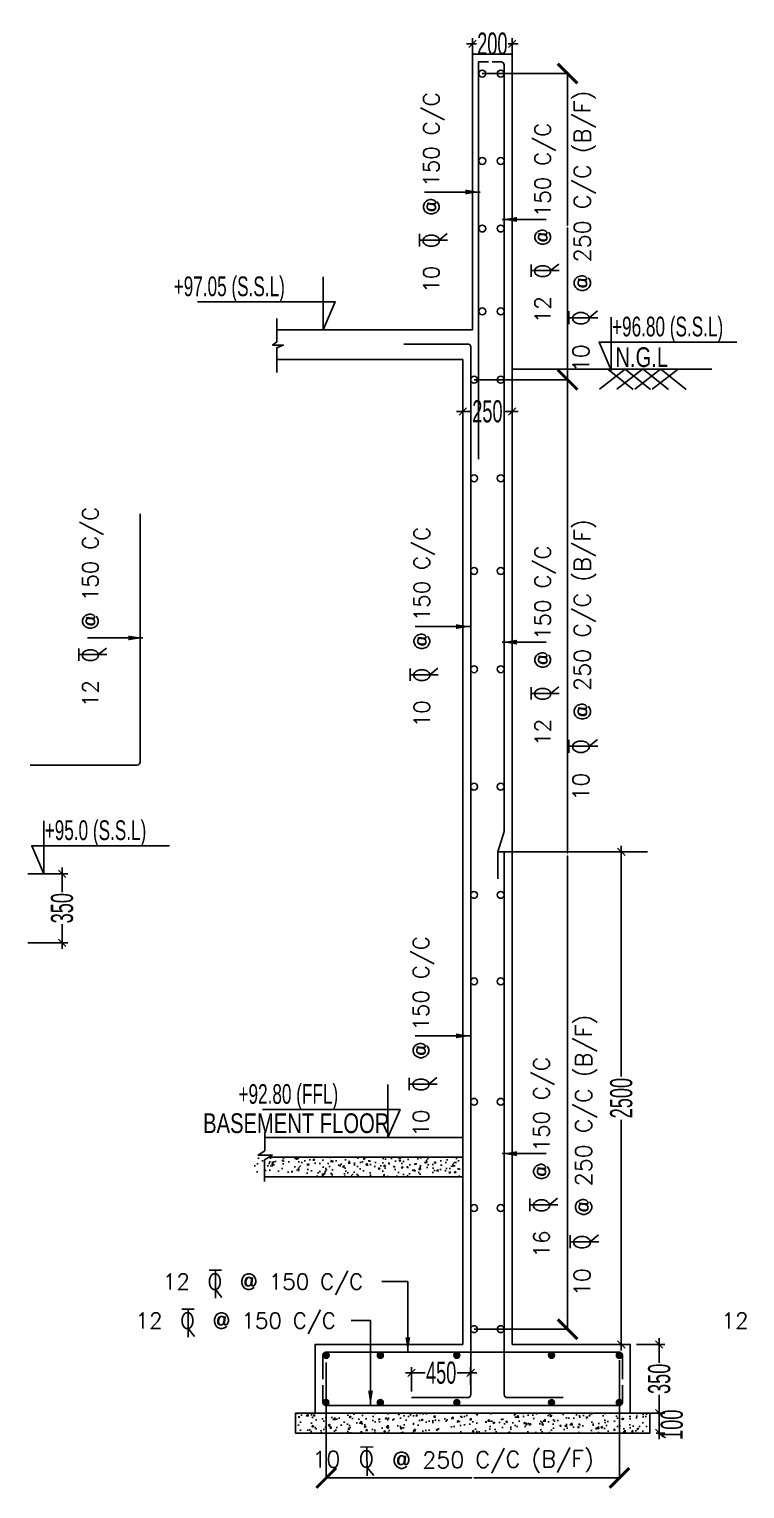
# Model space of a CAD drawing. Extents: x 1878645 to 3043969, y -1160829 to -603973.
# Drawn here: x 2215898 to 2219532, y -722437 to -715027 of the extents above; entities that cross this region are included whole.
import ezdxf
from ezdxf.enums import TextEntityAlignment as Align

# ---------------------------------------------------------------- set-up
doc = ezdxf.new("R2010")
doc.units = 0
doc.header["$LTSCALE"] = 100
doc.header["$PDMODE"] = 66
doc.linetypes.add('CONTINOUS', pattern=[0])
doc.linetypes.add('CONTINULUS', pattern=[0])
doc.layers.get('Defpoints').update_dxf_attribs({"lineweight": 0})
for name, color, linetype in [('C-HAT', 8, 'Continuous'), ('C-HATCH', 14, 'Continuous'), ('C-REINF-DOT', 2, 'Continuous'), ('C-RETAINING WALL DETAILS', 4, 'Continuous'), ('C-T6-T7- PCC HATCH', 8, 'CONTINOUS'), ('CDIM', 3, 'Continuous'), ('Dim', 3, 'Continuous'), ('REINF', 5, 'Continuous'), ('S-DIM', 9, 'Continuous'), ('S-LEVEL MARK', 4, 'Continuous')]:
    doc.layers.add(name, color=color, linetype=linetype)
doc.layers.add('STR-DIM', color=1, linetype='CONTINOUS', lineweight=5)
doc.styles.add('ROMANS', font='simplex.shx', dxfattribs={"width": 0.75})
doc.styles.add('SOBHA', font='swisscl.ttf')
doc.styles.add('sobha.sed', font='swisscl.ttf', dxfattribs={"width": 0.8})
doc.styles.get("Standard").update_dxf_attribs({"font": 'verdana.ttf'})
doc.dimstyles.new('mm ond feet with line', dxfattribs={"dimtxt": 200, "dimasz": 100, "dimexe": 0.18, "dimexo": 0.0625, "dimgap": 0.09, "dimtad": 0, "dimdec": 0, "dimzin": 0, "dimdsep": 46, "dimtxsty": 'Standard', "dimblk": 'ARCHTICK', "dimcen": 0, "dimclrd": 8, "dimclre": 8, "dimclrt": 7, "dimadec": 0, "dimazin": 0, "dimtfac": 1, "dimtdec": 0, "dimtofl": 0, "dimtmove": 0, "dimatfit": 3, "dimfxl": 1, "dimtolj": 1, "dimtzin": 0, "dimarcsym": 0})
doc.dimstyles.new('S-25 MM', dxfattribs={"dimscale": 25, "dimtxt": 2.5, "dimasz": 1.5, "dimexe": 1.15, "dimexo": 1.25, "dimgap": 0.1, "dimtad": 0, "dimdec": 0, "dimrnd": 0.0005, "dimzin": 0, "dimdsep": 46, "dimtxsty": 'sobha.sed', "dimblk": 'OBLIQUE', "dimcen": 0.09, "dimdle": 1.25, "dimclrd": 8, "dimclre": 8, "dimclrt": 6, "dimadec": 0, "dimazin": 0, "dimtfac": 1, "dimtdec": 0, "dimtofl": 0, "dimtmove": 1, "dimatfit": 3, "dimfxl": 1, "dimtolj": 1, "dimtzin": 0, "dimlwd": -1, "dimlwe": -1, "dimarcsym": 0})

# ---------------------------------------------------------------- blocks, each defined once
blk = doc.blocks.new('_OBLIQUE')
at = {"color": 0, "linetype": 'ByBlock'}
blk.add_line((-0.5, -0.5), (0.5, 0.5), dxfattribs=at)
blk = doc.blocks.new('*D129')
at = {"layer": 'Defpoints', "color": 0, "transparency": 16777216}
for p in [(2218949.8, -721703.9), (2218949.8, -722053.9), (2219097.5, -722053.9)]:
    blk.add_point(p, dxfattribs=at)
at = {"layer": 'Dim', "color": 8, "transparency": 16777216}
for p, q in [((2218981.1, -721703.9), (2219126.3, -721703.9)), ((2219097.5, -721672.6), (2219097.5, -721797.7)), ((2219097.5, -722085.1), (2219097.5, -721960.1)), ((2218981.1, -722053.9), (2219126.3, -722053.9))]:
    blk.add_line(p, q, dxfattribs=at)
at = {"layer": 'Dim', "color": 8, "transparency": 16777216, "xscale": 37.5, "yscale": 37.5, "zscale": 37.5}
for p, rotation in [((2219097.5, -721703.9), 90), ((2219097.5, -722053.9), 270)]:
    blk.add_blockref('_OBLIQUE', p, dxfattribs=dict(at, rotation=rotation))
at = {"layer": 'Dim', "color": 6, "transparency": 16777216, "insert": (2219097.5, -721878.9), "char_height": 112.5, "attachment_point": 5, "rotation": 90, "style": 'sobha.sed'}
blk.add_mtext('\\A1;350', dxfattribs=at)
blk = doc.blocks.new('*D130')
at = {"layer": 'Defpoints', "color": 0, "transparency": 16777216}
for p in [(2219049.8, -722053.9), (2219049.8, -722153.9), (2219097.5, -722153.9)]:
    blk.add_point(p, dxfattribs=at)
at = {"layer": 'Dim', "color": 8, "transparency": 16777216}
for p, q in [((2219081.1, -722053.9), (2219126.3, -722053.9)), ((2219097.5, -722022.6), (2219097.5, -722185.1)), ((2219081.1, -722153.9), (2219126.3, -722153.9))]:
    blk.add_line(p, q, dxfattribs=at)
at = {"layer": 'Dim', "color": 8, "transparency": 16777216, "xscale": 37.5, "yscale": 37.5, "zscale": 37.5}
for p, rotation in [((2219097.5, -722053.9), 90), ((2219097.5, -722153.9), 270)]:
    blk.add_blockref('_OBLIQUE', p, dxfattribs=dict(at, rotation=rotation))
at = {"layer": 'Dim', "color": 6, "transparency": 16777216, "insert": (2219161.3, -722111.9), "char_height": 112.5, "attachment_point": 5, "rotation": 90, "style": 'sobha.sed'}
blk.add_mtext('\\A1;100', dxfattribs=at)
blk = doc.blocks.new('*D131')
at = {"layer": 'Defpoints', "color": 0, "transparency": 16777216}
for p in [(2218349.8, -716967.9), (2218099.8, -717044.2), (2218349.8, -717044.2)]:
    blk.add_point(p, dxfattribs=at)
at = {"layer": 'Dim', "color": 8, "transparency": 16777216}
for p, q in [((2218099.8, -717013), (2218099.8, -716939.2)), ((2218349.8, -717013), (2218349.8, -716939.2)), ((2218068.6, -716967.9), (2218143.7, -716967.9)), ((2218381.1, -716967.9), (2218305.9, -716967.9))]:
    blk.add_line(p, q, dxfattribs=at)
at = {"layer": 'Dim', "color": 8, "transparency": 16777216, "xscale": 37.5, "yscale": 37.5, "zscale": 37.5, "rotation": 180}
blk.add_blockref('_OBLIQUE', (2218099.8, -716967.9), dxfattribs=at)
at = {"layer": 'Dim', "color": 8, "transparency": 16777216, "xscale": 37.5, "yscale": 37.5, "zscale": 37.5}
blk.add_blockref('_OBLIQUE', (2218349.8, -716967.9), dxfattribs=at)
at = {"layer": 'Dim', "color": 6, "transparency": 16777216, "insert": (2218224.8, -716967.9), "char_height": 112.5, "attachment_point": 5, "style": 'sobha.sed'}
blk.add_mtext('\\A1;250', dxfattribs=at)
blk = doc.blocks.new('_ARCHTICK')
at = {"color": 0, "linetype": 'ByBlock', "const_width": 0.15}
blk.add_lwpolyline([(-0.5, -0.5), (0.5, 0.5)], dxfattribs=at)
blk = doc.blocks.new('*D164')
at = {"layer": 'Defpoints', "color": 0, "ltscale": 0.001, "transparency": 16777216}
for p in [(2217406.5, -721795.7), (2218894.8, -721784.1), (2217406.5, -722381.8)]:
    blk.add_point(p, dxfattribs=at)
at = {"layer": 'Dim', "color": 8, "lineweight": -2, "ltscale": 0.001, "transparency": 16777216}
for p, q in [((2217406.5, -721795.7), (2217406.5, -722382)), ((2218894.8, -721784.2), (2218894.8, -722382)), ((2217406.5, -722381.8), (2218145.1, -722381.8)), ((2218894.8, -722381.8), (2218156.3, -722381.8))]:
    blk.add_line(p, q, dxfattribs=at)
at = {"layer": 'Dim', "color": 8, "lineweight": -2, "ltscale": 0.001, "transparency": 16777216, "xscale": 100, "yscale": 100, "zscale": 100, "rotation": 180}
blk.add_blockref('_ARCHTICK', (2217406.5, -722381.8), dxfattribs=at)
at = {"layer": 'Dim', "color": 8, "lineweight": -2, "ltscale": 0.001, "transparency": 16777216, "xscale": 100, "yscale": 100, "zscale": 100}
blk.add_blockref('_ARCHTICK', (2218894.8, -722381.8), dxfattribs=at)
at = {"layer": 'Dim', "color": 7, "ltscale": 0.001, "transparency": 16777216, "insert": (2218150.7, -722381.8), "char_height": 4.5, "attachment_point": 5}
blk.add_mtext('\\A1;744', dxfattribs=at)
blk = doc.blocks.new('TOR')
at = {"color": 2}
for p, q in [((-1.08, 3.13), (0.9, 3.13)), ((-0.09, 3.13), (-0.09, -1.3)), ((-0.09, 0.04), (0.95, -1.24))]:
    blk.add_line(p, q, dxfattribs=at)
at = {"color": 2, "style": 'ROMANS'}
blk.add_text('O', height=2.5, dxfattribs=at).set_placement((-1.35, 0.04))
blk.add_attdef('TOR', text='', height=2.5, dxfattribs=at).set_placement((-4.14, 0.04), align=Align.RIGHT)
blk.add_attdef('DIST', (3.77, 0.04), '', height=2.5, dxfattribs=at)
blk = doc.blocks.new('*D165')
at = {"layer": 'Defpoints', "color": 0, "transparency": 16777216}
for p in [(2218139.8, -721848.1), (2217839.8, -721973.9), (2218139.8, -721941.1)]:
    blk.add_point(p, dxfattribs=at)
at = {"layer": 'Dim', "color": 8, "transparency": 16777216}
for p, q in [((2217808.6, -721848.1), (2217908.1, -721848.1)), ((2217839.8, -721942.6), (2217839.8, -721819.3)), ((2218171.1, -721848.1), (2218071.5, -721848.1)), ((2218139.8, -721909.9), (2218139.8, -721819.3))]:
    blk.add_line(p, q, dxfattribs=at)
at = {"layer": 'Dim', "color": 8, "transparency": 16777216, "xscale": 37.5, "yscale": 37.5, "zscale": 37.5, "rotation": 180}
blk.add_blockref('_OBLIQUE', (2217839.8, -721848.1), dxfattribs=at)
at = {"layer": 'Dim', "color": 8, "transparency": 16777216, "xscale": 37.5, "yscale": 37.5, "zscale": 37.5}
blk.add_blockref('_OBLIQUE', (2218139.8, -721848.1), dxfattribs=at)
at = {"layer": 'Dim', "color": 6, "transparency": 16777216, "insert": (2217989.8, -721848.1), "char_height": 112.5, "attachment_point": 5, "style": 'sobha.sed'}
blk.add_mtext('\\A1;450', dxfattribs=at)
blk = doc.blocks.new('*D166')
at = {"layer": 'Defpoints', "color": 0, "transparency": 16777216}
for p in [(2218904.7, -719203.9), (2218949.8, -719203.9), (2218949.8, -721703.9)]:
    blk.add_point(p, dxfattribs=at)
at = {"layer": 'Dim', "color": 8, "transparency": 16777216}
for p, q in [((2218904.7, -719172.6), (2218904.7, -720344.6)), ((2218918.6, -719203.9), (2218875.9, -719203.9)), ((2218904.7, -721735.1), (2218904.7, -720563.2)), ((2218918.6, -721703.9), (2218875.9, -721703.9))]:
    blk.add_line(p, q, dxfattribs=at)
at = {"layer": 'Dim', "color": 8, "transparency": 16777216, "xscale": 37.5, "yscale": 37.5, "zscale": 37.5}
for p, rotation in [((2218904.7, -719203.9), 90), ((2218904.7, -721703.9), 270)]:
    blk.add_blockref('_OBLIQUE', p, dxfattribs=dict(at, rotation=rotation))
at = {"layer": 'Dim', "color": 6, "transparency": 16777216, "insert": (2218904.7, -720453.9), "char_height": 112.5, "attachment_point": 5, "rotation": 90, "style": 'sobha.sed'}
blk.add_mtext('\\A1;2500', dxfattribs=at)
blk = doc.blocks.new('*D167')
at = {"layer": 'Defpoints', "color": 0, "ltscale": 0.001, "transparency": 16777216}
for p in [(2218157.3, -716807), (2218631.6, -716807), (2218157.3, -721626.7)]:
    blk.add_point(p, dxfattribs=at)
at = {"layer": 'Dim', "color": 8, "lineweight": -2, "ltscale": 0.001, "transparency": 16777216}
for p, q in [((2218157.4, -716807), (2218631.7, -716807)), ((2218631.6, -716807), (2218631.6, -719209.3)), ((2218631.6, -721626.7), (2218631.6, -719224.4)), ((2218157.4, -721626.7), (2218631.7, -721626.7))]:
    blk.add_line(p, q, dxfattribs=at)
at = {"layer": 'Dim', "color": 8, "lineweight": -2, "ltscale": 0.001, "transparency": 16777216, "xscale": 100, "yscale": 100, "zscale": 100}
for p, rotation in [((2218631.6, -716807), 90), ((2218631.6, -721626.7), 270)]:
    blk.add_blockref('_ARCHTICK', p, dxfattribs=dict(at, rotation=rotation))
at = {"layer": 'Dim', "color": 7, "ltscale": 0.001, "transparency": 16777216, "insert": (2218631.6, -719216.9), "char_height": 4.5, "attachment_point": 5, "rotation": 90}
blk.add_mtext('\\A1;2410', dxfattribs=at)
blk = doc.blocks.new('*D182')
at = {"layer": 'Defpoints', "color": 0, "transparency": 16777216}
for p in [(2215859.8, -719314.8), (2215859.8, -719664.8), (2216065.3, -719664.8)]:
    blk.add_point(p, dxfattribs=at)
at = {"layer": 'Dim', "color": 8, "transparency": 16777216}
for p, q in [((2215891.1, -719314.8), (2216094.1, -719314.8)), ((2216065.3, -719283.6), (2216065.3, -719408.6)), ((2216065.3, -719696.1), (2216065.3, -719571)), ((2215891.1, -719664.8), (2216094.1, -719664.8))]:
    blk.add_line(p, q, dxfattribs=at)
at = {"layer": 'Dim', "color": 8, "transparency": 16777216, "xscale": 37.5, "yscale": 37.5, "zscale": 37.5}
for p, rotation in [((2216065.3, -719314.8), 90), ((2216065.3, -719664.8), 270)]:
    blk.add_blockref('_OBLIQUE', p, dxfattribs=dict(at, rotation=rotation))
at = {"layer": 'Dim', "color": 6, "transparency": 16777216, "insert": (2216065.3, -719489.8), "char_height": 112.5, "attachment_point": 5, "rotation": 90, "style": 'sobha.sed'}
blk.add_mtext('\\A1;350', dxfattribs=at)
blk = doc.blocks.new('*D860')
at = {"layer": 'Defpoints', "color": 0, "transparency": 16777216}
for p in [(2218349.8, -715101.2), (2218149.8, -715242.3), (2218349.8, -715242.3)]:
    blk.add_point(p, dxfattribs=at)
at = {"layer": 'Dim', "color": 8, "transparency": 16777216}
for p, q in [((2218118.6, -715101.2), (2218168.7, -715101.2)), ((2218149.8, -715211), (2218149.8, -715072.5)), ((2218381.1, -715101.2), (2218330.9, -715101.2)), ((2218349.8, -715211), (2218349.8, -715072.5))]:
    blk.add_line(p, q, dxfattribs=at)
at = {"layer": 'Dim', "color": 8, "transparency": 16777216, "xscale": 37.5, "yscale": 37.5, "zscale": 37.5, "rotation": 180}
blk.add_blockref('_OBLIQUE', (2218149.8, -715101.2), dxfattribs=at)
at = {"layer": 'Dim', "color": 8, "transparency": 16777216, "xscale": 37.5, "yscale": 37.5, "zscale": 37.5}
blk.add_blockref('_OBLIQUE', (2218349.8, -715101.2), dxfattribs=at)
at = {"layer": 'Dim', "color": 6, "transparency": 16777216, "insert": (2218249.8, -715101.2), "char_height": 112.5, "attachment_point": 5, "style": 'sobha.sed'}
blk.add_mtext('\\A1;200', dxfattribs=at)
blk = doc.blocks.new('*D1022')
at = {"layer": 'Defpoints', "color": 0, "ltscale": 0.001, "transparency": 16777216}
for p in [(2218198.5, -715252.6), (2218631.7, -715252.6), (2218292.4, -716807)]:
    blk.add_point(p, dxfattribs=at)
at = {"layer": 'Dim', "color": 8, "lineweight": -2, "ltscale": 0.001, "transparency": 16777216}
for p, q in [((2218198.6, -715252.6), (2218631.9, -715252.6)), ((2218631.7, -715252.6), (2218631.7, -716024.3)), ((2218631.7, -716807), (2218631.7, -716035.4)), ((2218292.5, -716807), (2218631.9, -716807))]:
    blk.add_line(p, q, dxfattribs=at)
at = {"layer": 'Dim', "color": 8, "lineweight": -2, "ltscale": 0.001, "transparency": 16777216, "xscale": 100, "yscale": 100, "zscale": 100}
for p, rotation in [((2218631.7, -715252.6), 90), ((2218631.7, -716807), 270)]:
    blk.add_blockref('_ARCHTICK', p, dxfattribs=dict(at, rotation=rotation))
at = {"layer": 'Dim', "color": 7, "ltscale": 0.001, "transparency": 16777216, "insert": (2218631.7, -716029.8), "char_height": 4.5, "attachment_point": 5, "rotation": 90}
blk.add_mtext('\\A1;777', dxfattribs=at)

msp = doc.modelspace()

# ---------------------------------------------------------------- hatches: boundary and pattern name
at = {"layer": 'C-HAT'}
h = msp.add_hatch(dxfattribs=at)
h.set_pattern_fill('AR-CONC', color=256, scale=0.5, angle=179.157941015)
h.set_pattern_definition([(50.84206, (1930083.35, -647824.075), (91.199619, -6.629973), [9.525, -104.775]), (355.84206, (1930083.35, -647824.075), (-19.02371, 95.259134), [7.62, -83.820292]), (101.293504, (1930090.95, -647824.63), (72.17591, 88.629157), [8.095004, -89.045122]), (47.02626, (1930082.98, -647798.68), (135.833814, -19.02698), [14.2875, -157.1625]), (97.477617, (1930094.3, -647800.26), (116.87114, 125.44417), [12.14251, -133.567804]), (352.02621, (1930082.98, -647798.68), (116.87114, 125.44417), [11.429984, -125.729866]), (21.84206, (1930095.77, -647804.84), (76.550462, -50.013001), [9.525, -104.775]), (326.84206, (1930095.77, -647804.84), (29.544248, 92.538164), [7.62, -83.82]), (72.293504, (1930102.15, -647809.01), (106.09471, 42.525163), [8.095004, -89.04497]), (38.342059, (1930083.352, -647824.075), (0.922817, 42.295649), [0, -82.804, 0, -85.09, 0, -84.1375]), (8.342059, (1930083.35, -647824.075), (32.670088, 50.5758746), [0, -48.514, 0, -80.899, 0, -32.0675]), (328.342059, (1930055.034, -647824.49), (67.8300714, -1.8677313), [0, -31.75, 0, -99.06, 0, -131.445]), (318.34206, (1930042.335, -647824.68), (73.869756, 13.800339), [0, -41.275, 0, -65.786, 0, -93.345])])
h.paths.add_polyline_path([(2219049.8299, -722053.89006), (2219049.8299, -722153.89006), (2217249.8299, -722153.89006), (2217249.8299, -722053.89006)])
at = {"layer": 'C-HATCH', "linetype": 'ByBlock'}
h = msp.add_hatch(dxfattribs=at)
h.set_pattern_fill('AR-CONC', color=8, scale=12.5, angle=180)
h.set_pattern_definition([(50, (-14310438.85, 19777055.77), (89.65752283, -7.84401687), [9.375, -103.125]), (355, (-14310438.85, 19777055.77), (-17.3439167, 94.0240167), [7.5, -82.5]), (100.45144446, (-14310431.38, 19777055.12), (72.31360584, 86.17999887), [7.967524, -87.642764]), (46.1842, (-14310438.85, 19777080.77), (133.40516633, -20.6899101), [14.0625, -154.6875]), (96.6356355, (-14310427.73, 19777079.05), (116.8327432, 121.7648251), [11.95129275, -131.46422]), (351.184164, (-14310438.85, 19777080.77), (116.8327431, 121.764825), [11.25, -123.7500001]), (21, (-14310426.35, 19777074.52), (74.61338151, -50.32736133), [9.375, -103.125]), (326, (-14310426.35, 19777074.52), (30.4144165, 90.64375563), [7.5, -82.5]), (71.45144474, (-14310420.13, 19777070.33), (105.0277971, 40.3163941), [7.96752375, -87.642764]), (37.5, (-14310438.85, 19777055.772), (1.519981915, 41.61173173), [0, -81.5, 0, -83.75, 0, -82.8125]), (7.5, (-14310438.85, 19777055.772), (32.88369218, 49.301463985), [0, -47.75, 0, -79.625, 0, -31.5625]), (327.5, (-14310466.725, 19777055.772), (66.72780452, -2.819358967), [0, -31.25, 0, -97.5, 0, -129.375]), (317.5, (-14310479.225, 19777055.77), (72.89827117, 12.51312279), [0, -40.625, 0, -64.75, 0, -91.875])])
h.paths.add_polyline_path([(2217043.10095, -720828.89006), (2217299.8299, -720828.89006), (2217299.8299, -720853.89006), (2218099.8299, -720853.89006), (2218099.8299, -720753.89006), (2217065.8156, -720753.89006), (2217043.10095, -720767.19205)])
at = {"layer": 'C-REINF-DOT'}
h = msp.add_hatch(color=9, dxfattribs=at)
h.dxf.hatch_style = 1
edge = h.paths.add_edge_path()
edge.add_ellipse((2217406.51764, -721759.40237), major_axis=(15, 0), ratio=1, start_angle=0, end_angle=360)
h = msp.add_hatch(color=9, dxfattribs=at)
h.dxf.hatch_style = 1
edge = h.paths.add_edge_path()
edge.add_ellipse((2217681.37883, -721759.40237), major_axis=(15, 0), ratio=1, start_angle=0, end_angle=360)
h = msp.add_hatch(color=9, dxfattribs=at)
h.dxf.hatch_style = 1
edge = h.paths.add_edge_path()
edge.add_ellipse((2218069.32011, -721759.40237), major_axis=(15, 0), ratio=1, start_angle=0, end_angle=360)
h = msp.add_hatch(color=9, dxfattribs=at)
h.dxf.hatch_style = 1
edge = h.paths.add_edge_path()
edge.add_ellipse((2218549.81592, -721759.40237), major_axis=(15, 0), ratio=1, start_angle=0, end_angle=360)
h = msp.add_hatch(color=9, dxfattribs=at)
h.dxf.hatch_style = 1
edge = h.paths.add_edge_path()
edge.add_ellipse((2218894.37415, -721759.40237), major_axis=(15, 0), ratio=1, start_angle=0, end_angle=360)
h = msp.add_hatch(color=9, dxfattribs=at)
h.dxf.hatch_style = 1
edge = h.paths.add_edge_path()
edge.add_ellipse((2217404.87579, -721998.89006), major_axis=(15, 0), ratio=1, start_angle=0, end_angle=360)
h = msp.add_hatch(color=9, dxfattribs=at)
h.dxf.hatch_style = 1
edge = h.paths.add_edge_path()
edge.add_ellipse((2217681.37883, -721998.8875), major_axis=(15, 0), ratio=1, start_angle=0, end_angle=360)
h = msp.add_hatch(color=9, dxfattribs=at)
h.dxf.hatch_style = 1
edge = h.paths.add_edge_path()
edge.add_ellipse((2218069.32011, -721998.8875), major_axis=(15, 0), ratio=1, start_angle=0, end_angle=360)
h = msp.add_hatch(color=9, dxfattribs=at)
h.dxf.hatch_style = 1
edge = h.paths.add_edge_path()
edge.add_ellipse((2218549.81592, -721998.8875), major_axis=(15, 0), ratio=1, start_angle=0, end_angle=360)
h = msp.add_hatch(color=9, dxfattribs=at)
h.dxf.hatch_style = 1
edge = h.paths.add_edge_path()
edge.add_ellipse((2218894.8299, -721998.89006), major_axis=(15, 0), ratio=1, start_angle=0, end_angle=360)

# ---------------------------------------------------------------- linework, layer by layer
at = {"layer": 'C-REINF-DOT', "color": 7}
for centre, radius in [((2218198.52314, -715252.64881), 17.5), ((2218292.40011, -715252.64881), 17.5), ((2218198.52314, -715696.10573), 17.5), ((2218292.40011, -715696.10573), 17.5), ((2218198.52314, -716039.42722), 17.5), ((2218292.40011, -716039.42722), 17.5), ((2218198.52314, -716459.99604), 17.5), ((2218292.40011, -716459.99604), 17.5), ((2218157.3299, -716806.99759), 17.5), ((2218292.40011, -716806.99759), 17.5), ((2218157.3299, -717307.38277), 17.5), ((2218292.40011, -717307.38277), 17.5), ((2218157.3299, -717777.44158), 17.5), ((2218292.40011, -717777.44158), 17.5), ((2218157.3299, -718276.52706), 17.5), ((2218292.40011, -718276.52706), 17.5), ((2218157.3299, -718872.65694), 17.5), ((2218292.40011, -718872.65694), 17.5), ((2218157.3299, -719421.96981), 17.5), ((2218292.40011, -719421.96981), 17.5), ((2218157.3299, -719861.18844), 17.5), ((2218292.40011, -719861.18844), 17.5), ((2218157.3299, -720472.45443), 17.5), ((2218292.40011, -720472.45443), 17.5), ((2218157.3299, -721011.96605), 17.5), ((2218292.40011, -721011.96605), 17.5), ((2218157.3299, -721626.72499), 17.5), ((2218292.40011, -721626.72499), 17.5), ((2217406.51764, -721759.40237), 15), ((2217681.37883, -721759.40237), 15), ((2218069.32011, -721759.40237), 15), ((2218549.81592, -721759.40237), 15), ((2218894.37415, -721759.40237), 15), ((2217404.87579, -721998.89006), 15), ((2217681.37883, -721998.8875), 15), ((2218069.32011, -721998.8875), 15), ((2218549.81592, -721998.8875), 15), ((2218894.8299, -721998.89006), 15)]:
    msp.add_circle(centre, radius, dxfattribs=at)
at = {"layer": 'C-RETAINING WALL DETAILS', "color": 2}
for p, q in [((2218149.8299, -716553.89006), (2217155.37493, -716553.89006)), ((2218149.8299, -716553.89006), (2217155.37493, -716553.89006)), ((2218349.8299, -716553.89006), (2218349.8299, -721703.89006)), ((2218099.8299, -716703.89006), (2217155.37493, -716703.89006)), ((2218099.8299, -716703.89006), (2218099.8299, -721703.89006)), ((2218099.8299, -720653.89006), (2217095.03502, -720653.89006)), ((2218099.8299, -720753.89006), (2217115.8156, -720753.89006)), ((2218099.8299, -720853.89006), (2217093.10095, -720853.89006)), ((2218099.8299, -721703.89006), (2217349.8299, -721703.89006))]:
    msp.add_line(p, q, dxfattribs=at)
for points in [[(2218349.8299, -716553.89006), (2218349.8299, -715153.89006), (2218149.8299, -715153.89006), (2218149.8299, -716553.89006)], [(2217095.03502, -720628.31638), (2217095.03502, -720721.31991), (2217060.33602, -720743.3188), (2217132.71547, -720743.3188), (2217093.10095, -720767.19205), (2217093.10095, -720877.7278)], [(2218099.8299, -721703.89006), (2217349.8299, -721703.89006), (2217349.8299, -722053.89006)], [(2218949.8299, -722053.89006), (2218949.8299, -721703.89006), (2218349.8299, -721703.89006)]]:
    msp.add_lwpolyline(points, dxfattribs=at)
msp.add_lwpolyline([(2219049.8299, -722053.89006), (2217249.8299, -722053.89006), (2217249.8299, -722153.89006), (2219049.8299, -722153.89006)], close=True, dxfattribs=at)
at = {"layer": 'C-T6-T7- PCC HATCH', "color": 8, "linetype": 'CONTINULUS'}
for p, q in [((2219364.43542, -716753.89006), (2218349.8299, -716753.89006)), ((2218924.84178, -716753.89006), (2218793.21117, -716854.01677)), ((2218836.67377, -716753.89006), (2218965.30488, -716856.54616)), ((2219012.97746, -716753.89006), (2218881.34685, -716854.01677)), ((2218924.80945, -716753.89006), (2219053.44056, -716856.54616)), ((2219104.12574, -716753.89006), (2218972.49513, -716854.01677)), ((2219015.95773, -716753.89006), (2219144.58884, -716856.54616)), ((2219193.76771, -716753.89006), (2219062.13711, -716854.01677)), ((2219105.59971, -716753.89006), (2219234.23081, -716856.54616))]:
    msp.add_line(p, q, dxfattribs=at)
at = {"layer": 'Dim', "color": 6}
msp.add_line((2218280.65694, -719203.89006), (2219037.83055, -719203.89006), dxfattribs=at)
at = {"layer": 'REINF'}
for p, q in [((2218309.8299, -719100.23546), (2218278.53366, -719203.89006)), ((2218278.53366, -719203.89006), (2218278.53366, -719339.84455))]:
    msp.add_line(p, q, dxfattribs=at)
for points in [[(2218230.65444, -715193.58234), (2218179.35667, -715193.58234), (2218179.35667, -717210.51266)], [(2216461.93102, -717487.20419), (2216461.93102, -718748.17761)]]:
    msp.add_lwpolyline(points, dxfattribs=at)
for points in [[(2218248.49974, -715193.58234), (2218294.8299, -715193.58234, -0.4142135624), (2218309.8299, -715208.58234), (2218309.8299, -719100.23546)], [(2217839.8299, -721973.89006), (2218124.8299, -721973.89006, 0.4142135624), (2218139.8299, -721958.89006), (2218139.8299, -716640.67105, 0.4142135624), (2218124.8299, -716625.67105), (2217799.8299, -716625.67105)], [(2216461.93102, -718748.17761, -0.4142135624), (2216446.93102, -718763.17761), (2215903.08374, -718763.17761)], [(2218309.8299, -719203.89006), (2218309.8299, -721958.89006, 0.4142135624), (2218324.8299, -721973.89006), (2218609.8299, -721973.89006)], [(2218909.8299, -721880.81475), (2218909.8299, -721758.89006, 0.4142135624), (2218894.8299, -721743.89006), (2217404.8299, -721743.89006, 0.4142135624), (2217389.8299, -721758.89006), (2217389.8299, -721880.81475)], [(2218909.8299, -721911.04461), (2218909.8299, -721998.89006, -0.4142135624), (2218894.8299, -722013.89006), (2217404.8299, -722013.89006, -0.4142135624), (2217389.8299, -721998.89006), (2217389.8299, -721911.04461)]]:
    msp.add_lwpolyline(points, format="xyb", dxfattribs=at)
at = {"layer": 'S-DIM', "linetype": 'Continuous'}
msp.add_lwpolyline([(2217155.37493, -716495.8976), (2217155.37493, -716614.54703), (2217133.83327, -716630.94809), (2217188.20032, -716630.94809), (2217155.37493, -716644.27399), (2217155.37493, -716770.01334)], dxfattribs=at)
at = {"layer": 'S-LEVEL MARK', "color": 1, "linetype": 'CONTINULUS'}
for points in [[(2216753.53265, -716411.76453), (2217452.04846, -716411.76453), (2217390.95549, -716553.89006), (2217390.95549, -716285.245)], [(2219490.62575, -716615.91847), (2218792.10994, -716615.91847), (2218853.20291, -716758.044), (2218853.20291, -716489.39894)], [(2216610.16085, -719172.67696), (2215911.64504, -719172.67696), (2215972.73801, -719314.8025), (2215972.73801, -719046.15744)], [(2217082.54908, -720511.76453), (2217781.06489, -720511.76453), (2217719.97192, -720653.89006), (2217719.97192, -720385.245)]]:
    msp.add_lwpolyline(points, dxfattribs=at)

# ---------------------------------------------------------------- block references
at = {"layer": 'CDIM', "color": 7}
ref = msp.add_blockref('TOR', (2217980.76034, -716095.58197), dxfattribs=dict(at, xscale=32, yscale=32, zscale=32, rotation=89.99999999998403))
ref.add_attrib('TOR', '10', dxfattribs={"layer": '0', "color": 7, "height": 80, "rotation": 90, "style": 'ROMANS'}).set_placement((2217979.60084, -716228.21313), align=Align.RIGHT)
ref.add_attrib('DIST', '@ 150 C/C ', (2217979.60084, -715974.92181), dxfattribs={"layer": '0', "color": 7, "height": 80, "rotation": 90, "style": 'ROMANS'})
at = {"layer": 'CDIM'}
ref = msp.add_blockref('TOR', (2218742.30914, -716489.15193), dxfattribs=dict(at, xscale=33.17760000000335, yscale=33.17760000000335, zscale=33.17760000000335, rotation=90.00000000000001))
ref.add_attrib('TOR', '10', dxfattribs={"layer": '0', "color": 7, "height": 82.944, "rotation": 90, "style": 'ROMANS'}).set_placement((2218741.10698, -716626.66392), align=Align.RIGHT)
ref.add_attrib('DIST', '@ 250 C/C (B/F) ', (2218748.47589, -716364.05148), dxfattribs={"layer": '0', "color": 7, "height": 82.944, "rotation": 90, "style": 'ROMANS'})
at = {"layer": 'CDIM', "color": 7}
ref = msp.add_blockref('TOR', (2218546.93506, -716250.32907), dxfattribs=dict(at, xscale=32, yscale=32, zscale=32, rotation=89.99999999998403))
ref.add_attrib('TOR', '12', dxfattribs={"layer": '0', "color": 7, "height": 80, "rotation": 90, "style": 'ROMANS'}).set_placement((2218545.77557, -716382.96023), align=Align.RIGHT)
ref.add_attrib('DIST', '@ 150 C/C ', (2218545.77557, -716129.66891), dxfattribs={"layer": '0', "color": 7, "height": 80, "rotation": 90, "style": 'ROMANS'})
ref = msp.add_blockref('TOR', (2216250.51105, -718199.45857), dxfattribs=dict(at, xscale=32, yscale=32, zscale=32, rotation=89.99999999998403))
ref.add_attrib('TOR', '12', dxfattribs={"layer": '0', "color": 7, "height": 80, "rotation": 90, "style": 'ROMANS'}).set_placement((2216249.35155, -718332.08973), align=Align.RIGHT)
ref.add_attrib('DIST', '@ 150 C/C ', (2216249.35155, -718078.79841), dxfattribs={"layer": '0', "color": 7, "height": 80, "rotation": 90, "style": 'ROMANS'})
at = {"layer": 'CDIM'}
ref = msp.add_blockref('TOR', (2218742.30914, -718664.43689), dxfattribs=dict(at, xscale=33.17760000000335, yscale=33.17760000000335, zscale=33.17760000000335, rotation=90.00000000000001))
ref.add_attrib('TOR', '10', dxfattribs={"layer": '0', "color": 7, "height": 82.944, "rotation": 90, "style": 'ROMANS'}).set_placement((2218741.10698, -718801.94888), align=Align.RIGHT)
ref.add_attrib('DIST', '@ 250 C/C (B/F) ', (2218748.47589, -718539.33644), dxfattribs={"layer": '0', "color": 7, "height": 82.944, "rotation": 90, "style": 'ROMANS'})
at = {"layer": 'CDIM', "color": 7}
ref = msp.add_blockref('TOR', (2217933.20955, -718301.61503), dxfattribs=dict(at, xscale=32, yscale=32, zscale=32, rotation=89.99999999998403))
ref.add_attrib('TOR', '10', dxfattribs={"layer": '0', "color": 7, "height": 80, "rotation": 90, "style": 'ROMANS'}).set_placement((2217932.05005, -718434.24619), align=Align.RIGHT)
ref.add_attrib('DIST', '@ 150 C/C ', (2217932.05005, -718180.95488), dxfattribs={"layer": '0', "color": 7, "height": 80, "rotation": 90, "style": 'ROMANS'})
ref = msp.add_blockref('TOR', (2218546.93506, -718396.31726), dxfattribs=dict(at, xscale=32, yscale=32, zscale=32, rotation=89.99999999998403))
ref.add_attrib('TOR', '12', dxfattribs={"layer": '0', "color": 7, "height": 80, "rotation": 90, "style": 'ROMANS'}).set_placement((2218545.77557, -718528.94842), align=Align.RIGHT)
ref.add_attrib('DIST', '@ 150 C/C ', (2218545.77557, -718275.6571), dxfattribs={"layer": '0', "color": 7, "height": 80, "rotation": 90, "style": 'ROMANS'})
ref = msp.add_blockref('TOR', (2217928.40993, -720379.40493), dxfattribs=dict(at, xscale=32, yscale=32, zscale=32, rotation=89.99999999998403))
ref.add_attrib('TOR', '10', dxfattribs={"layer": '0', "color": 7, "height": 80, "rotation": 90, "style": 'ROMANS'}).set_placement((2217927.25043, -720512.03609), align=Align.RIGHT)
ref.add_attrib('DIST', '@ 150 C/C ', (2217927.25043, -720258.74478), dxfattribs={"layer": '0', "color": 7, "height": 80, "rotation": 90, "style": 'ROMANS'})
at = {"layer": 'CDIM'}
ref = msp.add_blockref('TOR', (2218748.13046, -721179.52445), dxfattribs=dict(at, xscale=33.17760000000335, yscale=33.17760000000335, zscale=33.17760000000335, rotation=90.00000000000001))
ref.add_attrib('TOR', '10', dxfattribs={"layer": '0', "color": 7, "height": 82.944, "rotation": 90, "style": 'ROMANS'}).set_placement((2218746.9283, -721317.03644), align=Align.RIGHT)
ref.add_attrib('DIST', '@ 250 C/C (B/F) ', (2218754.2972, -721054.424), dxfattribs={"layer": '0', "color": 7, "height": 82.944, "rotation": 90, "style": 'ROMANS'})
at = {"layer": 'CDIM', "color": 7}
ref = msp.add_blockref('TOR', (2218540.52693, -720992.85063), dxfattribs=dict(at, xscale=32, yscale=32, zscale=32, rotation=89.99999999998403))
ref.add_attrib('TOR', '16', dxfattribs={"layer": '0', "color": 7, "height": 80, "rotation": 90, "style": 'ROMANS'}).set_placement((2218539.36743, -721125.48179), align=Align.RIGHT)
ref.add_attrib('DIST', '@ 150 C/C ', (2218539.36743, -720872.19047), dxfattribs={"layer": '0', "color": 7, "height": 80, "rotation": 90, "style": 'ROMANS'})
ref = msp.add_blockref('TOR', (2216846.66576, -721426.88302), dxfattribs=dict(at, xscale=31.99999999999999, yscale=31.99999999999999, zscale=31.99999999999999))
ref.add_attrib('TOR', '12', dxfattribs={"layer": '0', "color": 7, "height": 80, "style": 'ROMANS'}).set_placement((2216714.0346, -721425.72353), align=Align.RIGHT)
ref.add_attrib('DIST', '@ 150 C/C ', (2216967.32592, -721425.72353), dxfattribs={"layer": '0', "color": 7, "height": 80, "style": 'ROMANS'})
ref = msp.add_blockref('TOR', (2216707.98342, -721624.88447), dxfattribs=dict(at, xscale=31.99999999999999, yscale=31.99999999999999, zscale=31.99999999999999))
ref.add_attrib('TOR', '12', dxfattribs={"layer": '0', "color": 7, "height": 80, "style": 'ROMANS'}).set_placement((2216575.35226, -721623.72497), align=Align.RIGHT)
ref.add_attrib('DIST', '@ 150 C/C ', (2216828.64358, -721623.72497), dxfattribs={"layer": '0', "color": 7, "height": 80, "style": 'ROMANS'})
ref = msp.add_blockref('TOR', (2219683.21262, -721624.88447), dxfattribs=dict(at, xscale=31.99999999999999, yscale=31.99999999999999, zscale=31.99999999999999))
ref.add_attrib('TOR', '12', dxfattribs={"layer": '0', "color": 7, "height": 80, "style": 'ROMANS'}).set_placement((2219550.58146, -721623.72497), align=Align.RIGHT)
ref.add_attrib('DIST', '@ 150 C/C ', (2219803.87278, -721623.72497), dxfattribs={"layer": '0', "color": 7, "height": 80, "style": 'ROMANS'})
at = {"layer": 'CDIM'}
ref = msp.add_blockref('TOR', (2217616.35505, -722328.69117), dxfattribs=dict(at, xscale=33.17760000000332, yscale=33.17760000000332, zscale=33.17760000000332, rotation=0.4701654650536942))
ref.add_attrib('TOR', '10', dxfattribs={"layer": '0', "color": 7, "height": 82.944, "rotation": 0.470165465, "style": 'ROMANS'}).set_placement((2217478.83783, -722328.61744), align=Align.RIGHT)
ref.add_attrib('DIST', '@ 250 C/C (B/F) ', (2217741.5019, -722333.83115), dxfattribs={"layer": '0', "color": 7, "height": 82.944, "rotation": 0.470165465, "style": 'ROMANS'})

# ---------------------------------------------------------------- texts
at = {"layer": 'Dim', "color": 6, "style": 'sobha.sed'}
for s, p in [('N.G.L', (2218874.68867, -716742.28316)), ('BASEMENT FLOOR', (2216781.55771, -720631.06459))]:
    msp.add_text(s, height=100, dxfattribs=at).set_placement(p)
at = {"layer": 'STR-DIM', "color": 30, "style": 'SOBHA', "width": 0.85}
for s, p in [('+97.05 (S.S.L)', (2216632.05227, -716382.73823)), ('+96.80 (S.S.L)', (2218857.62994, -716586.89217)), ('+95.0 (S.S.L)', (2215977.16504, -719143.65066)), ('+92.80 (FFL)', (2216961.0687, -720482.73823))]:
    msp.add_text(s, height=100, dxfattribs=at).set_placement(p)

# ---------------------------------------------------------------- dimensions: what is measured, and where the dimension line sits
at = {"layer": 'Dim'}
for base, p1, p2, angle, picture, middle in [((2218349.8299, -715101.21983), (2218149.8299, -715242.28128), (2218349.8299, -715242.28128), 180, '*D860', (2218249.8299, -715101.21983)), ((2218349.8299, -716967.91141), (2218099.8299, -717044.24143), (2218349.8299, -717044.24143), 180, '*D131', (2218224.8299, -716967.91141)), ((2218904.69911, -719203.89006), (2218949.8299, -721703.89006), (2218949.8299, -719203.89006), 90, '*D166', (2218904.69911, -720453.89006)), ((2216065.31564, -719664.8025), (2215859.83566, -719314.8025), (2215859.83566, -719664.8025), 90, '*D182', (2216065.31564, -719489.8025)), ((2219097.51027, -722053.89006), (2218949.8299, -721703.89006), (2218949.8299, -722053.89006), 90, '*D129', (2219097.51027, -721878.89006))]:
    dim = msp.add_linear_dim(base=base, p1=p1, p2=p2, angle=angle, dimstyle='S-25 MM', override={"dimtxt": 4.5, "dimblk": 'OBLIQUE'}, dxfattribs=at)
    dim.commit()
    dim.dimension.update_dxf_attribs({"geometry": picture, "text_midpoint": middle})
at = {"layer": 'Dim', "ltscale": 0.001}
for base, p1, p2, angle, picture, middle in [((2218631.74253, -715252.64881), (2218292.40011, -716806.99759), (2218198.52314, -715252.64881), 90, '*D1022', (2218631.74253, -716029.8232)), ((2218631.56253, -716806.99759), (2218157.3299, -721626.72499), (2218157.3299, -716806.99759), 90, '*D167', (2218631.56253, -719216.86129)), ((2217406.51764, -722381.79618), (2218894.8299, -721784.14001), (2217406.51764, -721795.65903), 180, '*D164', (2218150.67377, -722381.79618))]:
    dim = msp.add_linear_dim(base=base, p1=p1, p2=p2, angle=angle, dimstyle='mm ond feet with line', override={"dimtxt": 4.5, "dimlfac": 0.5, "dimblk": 'ARCHTICK'}, dxfattribs=at)
    dim.commit()
    dim.dimension.update_dxf_attribs({"geometry": picture, "text_midpoint": middle})
at = {"layer": 'Dim'}
dim = msp.add_linear_dim(base=(2218139.8299, -721848.06373), p1=(2217839.8299, -721973.89006), p2=(2218139.8299, -721941.14846), angle=180, text='450', dimstyle='S-25 MM', override={"dimtxt": 4.5, "dimtxsty": 'sobha.sed'}, dxfattribs=at)
dim.commit()
dim.dimension.update_dxf_attribs({"geometry": '*D165', "text_midpoint": (2217989.8299, -721848.06373)})
dim = msp.add_linear_dim(base=(2219097.51027, -722153.89006), p1=(2219049.8299, -722053.89006), p2=(2219049.8299, -722153.89006), angle=90, dimstyle='S-25 MM', override={"dimtxt": 4.5, "dimblk": 'OBLIQUE'}, dxfattribs=at)
dim.commit()
dim.dimension.update_dxf_attribs({"geometry": '*D130', "text_midpoint": (2219161.26027, -722111.8556), "dimtype": 160})

# ---------------------------------------------------------------- leaders
for points in [[(2218187.38069, -715853.89006), (2217905.31059, -715853.89006)], [(2218299.5008, -715993.13885), (2218523.34106, -715993.13885)], [(2218139.8299, -718059.92313), (2217857.75981, -718059.92313)], [(2216475.93987, -718117.6909), (2216193.86977, -718117.6909)], [(2218299.5008, -718139.12704), (2218523.34106, -718139.12704)], [(2218139.8299, -720137.71303), (2217857.75981, -720137.71303)], [(2218299.5008, -720735.66041), (2218523.34106, -720735.66041)], [(2217820.69455, -721743.89006), (2217820.69455, -721384.68421), (2217688.6407, -721384.68421)], [(2217631.31802, -722013.89006), (2217631.31802, -721582.68566), (2217533.01802, -721582.68566)]]:
    msp.add_leader(points, dimstyle='S-25 MM', override={"dimasz": 3}, dxfattribs=at)

doc.saveas('drawing.dxf')
